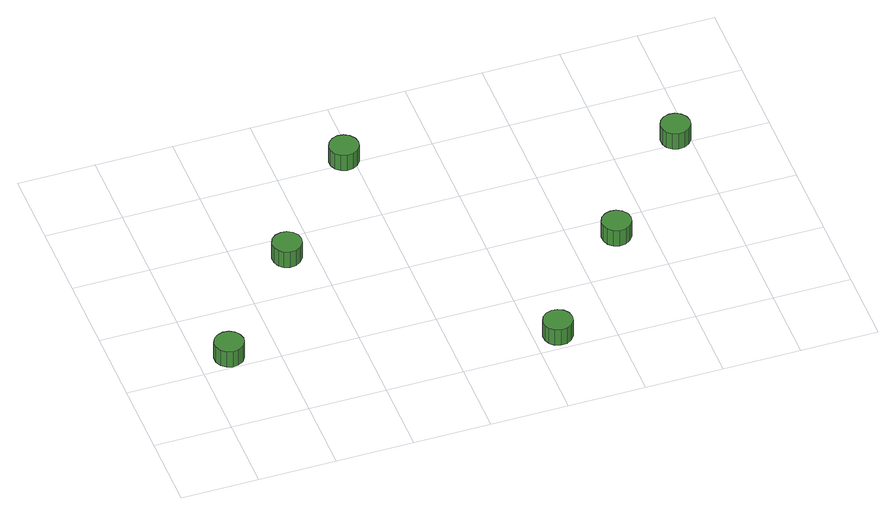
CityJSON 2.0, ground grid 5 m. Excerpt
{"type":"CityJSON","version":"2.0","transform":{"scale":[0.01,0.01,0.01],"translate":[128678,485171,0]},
"CityObjects":{
"tree1":{"type":"SolitaryVegetationObject","attributes":{"function":"something"},"geometry":[{"type":"MultiSurface","lod":"1","boundaries":[[[0,1,2,3,4,5,6,7,8,9,10,11,12,13,14]],[[15,16,17,18,19,20,21,22,23,24,25,26,27,28,29]],[[0,29,28,1]],[[1,28,27,2]],[[2,27,26,3]],[[3,26,25,4]],[[4,25,24,5]],[[5,24,23,6]],[[6,23,22,7]],[[7,22,21,8]],[[8,21,20,9]],[[9,20,19,10]],[[10,19,18,11]],[[11,18,17,12]],[[12,17,16,13]],[[13,16,15,14]],[[14,15,29,0]]]}]},
"tree2":{"type":"SolitaryVegetationObject","attributes":{"function":"something"},"geometry":[{"type":"MultiSurface","lod":"1","boundaries":[[[30,31,32,33,34,35,36,37,38,39,40,41,42,43,44]],[[45,46,47,48,49,50,51,52,53,54,55,56,57,58,59]],[[30,59,58,31]],[[31,58,57,32]],[[32,57,56,33]],[[33,56,55,34]],[[34,55,54,35]],[[35,54,53,36]],[[36,53,52,37]],[[37,52,51,38]],[[38,51,50,39]],[[39,50,49,40]],[[40,49,48,41]],[[41,48,47,42]],[[42,47,46,43]],[[43,46,45,44]],[[44,45,59,30]]]}]},
"tree3":{"type":"SolitaryVegetationObject","attributes":{"function":"something"},"geometry":[{"type":"MultiSurface","lod":"1","boundaries":[[[60,61,62,63,64,65,66,67,68,69,70,71,72,73,74]],[[75,76,77,78,79,80,81,82,83,84,85,86,87,88,89]],[[60,89,88,61]],[[61,88,87,62]],[[62,87,86,63]],[[63,86,85,64]],[[64,85,84,65]],[[65,84,83,66]],[[66,83,82,67]],[[67,82,81,68]],[[68,81,80,69]],[[69,80,79,70]],[[70,79,78,71]],[[71,78,77,72]],[[72,77,76,73]],[[73,76,75,74]],[[74,75,89,60]]]}]},
"tree4":{"type":"SolitaryVegetationObject","attributes":{"function":"something"},"geometry":[{"type":"MultiSurface","lod":"1","boundaries":[[[90,91,92,93,94,95,96,97,98,99,100,101,102,103,104]],[[105,106,107,108,109,110,111,112,113,114,115,116,117,118,119]],[[90,119,118,91]],[[91,118,117,92]],[[92,117,116,93]],[[93,116,115,94]],[[94,115,114,95]],[[95,114,113,96]],[[96,113,112,97]],[[97,112,111,98]],[[98,111,110,99]],[[99,110,109,100]],[[100,109,108,101]],[[101,108,107,102]],[[102,107,106,103]],[[103,106,105,104]],[[104,105,119,90]]]}]},
"tree5":{"type":"SolitaryVegetationObject","attributes":{"function":"something"},"geometry":[{"type":"MultiSurface","lod":"1","boundaries":[[[120,121,122,123,124,125,126,127,128,129,130,131,132,133,134]],[[135,136,137,138,139,140,141,142,143,144,145,146,147,148,149]],[[120,149,148,121]],[[121,148,147,122]],[[122,147,146,123]],[[123,146,145,124]],[[124,145,144,125]],[[125,144,143,126]],[[126,143,142,127]],[[127,142,141,128]],[[128,141,140,129]],[[129,140,139,130]],[[130,139,138,131]],[[131,138,137,132]],[[132,137,136,133]],[[133,136,135,134]],[[134,135,149,120]]]}]},
"tree6":{"type":"SolitaryVegetationObject","attributes":{"function":"something"},"geometry":[{"type":"MultiSurface","lod":"1","boundaries":[[[150,151,152,153,154,155,156,157,158,159,160,161,162,163,164]],[[165,166,167,168,169,170,171,172,173,174,175,176,177,178,179]],[[150,179,178,151]],[[151,178,177,152]],[[152,177,176,153]],[[153,176,175,154]],[[154,175,174,155]],[[155,174,173,156]],[[156,173,172,157]],[[157,172,171,158]],[[158,171,170,159]],[[159,170,169,160]],[[160,169,168,161]],[[161,168,167,162]],[[162,167,166,163]],[[163,166,165,164]],[[164,165,179,150]]]}]}
},
"vertices":[
[285,589,186],[277,627,186],[254,659,186],[220,679,186],[181,683,186],[143,671,186],[114,645,186],[98,609,186],[98,569,186],[114,533,186],[143,507,186],[181,495,186],[220,499,186],[254,519,186],[277,550,186],[277,550,61],[254,519,61],[220,499,61],[181,495,61],[143,507,61],[114,533,61],[98,569,61],[98,609,61],[114,645,61],[143,671,61],[181,683,61],[220,679,61],[254,659,61],[277,627,61],[285,589,61],
[916,1320,185],[908,1358,185],[885,1390,185],[851,1410,185],[812,1414,185],[774,1402,185],[745,1376,185],[729,1340,185],[729,1300,185],[745,1264,185],[774,1238,185],[812,1226,185],[851,1230,185],[885,1250,185],[908,1281,185],[908,1281,60],[885,1250,60],[851,1230,60],[812,1226,60],[774,1238,60],[745,1264,60],[729,1300,60],[729,1340,60],[745,1376,60],[774,1402,60],[812,1414,60],[851,1410,60],[885,1390,60],[908,1358,60],[916,1320,60],
[1533,2029,183],[1525,2067,183],[1502,2099,183],[1468,2119,183],[1429,2123,183],[1391,2111,183],[1362,2084,183],[1346,2048,183],[1346,2009,183],[1362,1973,183],[1391,1947,183],[1429,1935,183],[1468,1939,183],[1502,1958,183],[1525,1990,183],[1525,1990,58],[1502,1958,58],[1468,1939,58],[1429,1935,58],[1391,1947,58],[1362,1973,58],[1346,2009,58],[1346,2048,58],[1362,2084,58],[1391,2111,58],[1429,2123,58],[1468,2119,58],[1502,2099,58],[1525,2067,58],[1533,2029,58],
[2245,122,174],[2237,161,174],[2214,193,174],[2180,212,174],[2141,216,174],[2103,204,174],[2074,178,174],[2058,142,174],[2058,103,174],[2074,67,174],[2103,40,174],[2141,28,174],[2180,32,174],[2214,52,174],[2237,84,174],[2237,84,49],[2214,52,49],[2180,32,49],[2141,28,49],[2103,40,49],[2074,67,49],[2058,103,49],[2058,142,49],[2074,178,49],[2103,204,49],[2141,216,49],[2180,212,49],[2214,193,49],[2237,161,49],[2245,122,49],
[2876,842,179],[2868,881,179],[2844,912,179],[2810,932,179],[2771,936,179],[2734,924,179],[2705,898,179],[2689,862,179],[2689,822,179],[2705,787,179],[2734,760,179],[2771,748,179],[2810,752,179],[2844,772,179],[2868,804,179],[2868,804,54],[2844,772,54],[2810,752,54],[2771,748,54],[2734,760,54],[2705,787,54],[2689,822,54],[2689,862,54],[2705,898,54],[2734,924,54],[2771,936,54],[2810,932,54],[2844,912,54],[2868,881,54],[2876,842,54],
[3506,1551,174],[3498,1589,174],[3475,1621,174],[3441,1641,174],[3402,1645,174],[3364,1633,174],[3335,1607,174],[3319,1571,174],[3319,1531,174],[3335,1495,174],[3364,1469,174],[3402,1457,174],[3441,1461,174],[3475,1481,174],[3498,1512,174],[3498,1512,49],[3475,1481,49],[3441,1461,49],[3402,1457,49],[3364,1469,49],[3335,1495,49],[3319,1531,49],[3319,1571,49],[3335,1607,49],[3364,1633,49],[3402,1645,49],[3441,1641,49],[3475,1621,49],[3498,1589,49],[3506,1551,49]
]}
